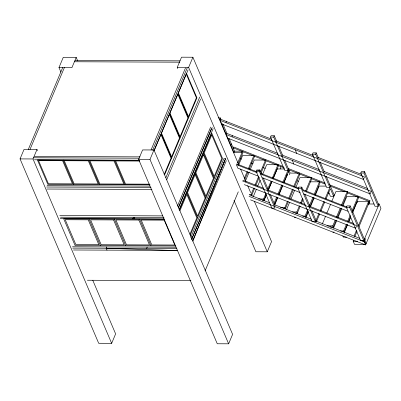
<?xml version="1.0" encoding="UTF-8"?>
<svg xmlns="http://www.w3.org/2000/svg" width="401" height="401" viewBox="0 0 401 401"><rect width="100%" height="100%" fill="white"/><g stroke="black" fill="none" stroke-linecap="round" stroke-linejoin="round"><path stroke-width="0.6" d="M280.129 168.971L280.936 166.656M233.352 148.119L233.743 147.012L283.151 166.5M368.389 204.931L369.948 200.731L329.171 184.645M368.76 204.044L369.948 200.731M192.866 241.186L225.573 158.636L223.883 158.631L190.781 237.467M92.771 280.289L115.623 333.873L111.653 343.336L98.691 343.281L20.05 158.906L24.025 149.443L36.982 149.498L37.473 150.651M60.937 72.18L58.972 67.574L63.248 57.378L76.21 57.428L77.684 60.887M28.215 149.673L62.807 67.293M29.99 149.483L64.416 67.493M111.653 343.336L33.007 158.961L36.982 149.498M76.21 57.428L71.929 67.624L58.972 67.574M138.621 159.387L142.591 149.929L153.959 149.974L232.6 334.349L228.63 343.812L217.262 343.762L138.621 159.387L149.984 159.438L228.63 343.812M177.743 68.536L177.252 67.383L181.533 57.188L192.901 57.238L238.856 164.981M106.997 250.134L106.195 248.254L106.756 246.926M151.047 149.979L185.478 67.985M152.656 150.18L187.247 67.799M149.984 159.438L153.959 149.974M234.024 200.48L255.893 251.758L267.261 251.803L188.62 67.428L192.901 57.238M154.174 150.275L160.876 134.31L171.057 158.179L164.114 174.711M154.24 150.46L188.104 69.814M132.786 218.836L133.343 217.507M134.034 218.841L134.596 217.512M164.605 174.836L196.946 97.819L186.46 73.238M165.854 177.693L199.718 97.042M166.716 179.703L200.58 99.057M146.651 248.419L147.207 247.091M177.432 206.114L210.65 127.007M178.42 207.277L211.392 128.751M178.315 208.049L212.179 127.398M179.057 209.793L213.167 128.566M179.432 210.124L211.753 133.147L222.54 158.435L190.214 235.407M179.954 210.685L186.801 194.385L196.821 217.878L189.974 234.179M218.174 117.894L220.309 117.899L219.743 119.257L233.933 152.52L241.978 152.555M221.999 124.546L222.38 123.643M220.309 117.899L220.811 119.067L220.239 120.42L225.958 122.676L226.44 121.528L271.823 139.292M223.046 124.31L226.856 133.237L226.284 134.596L232.004 136.851L232.515 135.633L277.948 153.418M230.826 145.237L231.392 143.884M191.593 239.312L224.811 160.205M191.678 239.362L225.573 158.636M192.716 240.67L226.339 160.595M233.743 147.012L233.372 147.899L253.096 155.678M233.933 152.52L234.5 151.167L229.207 138.756M237.613 162.951L242.545 151.202L234.5 151.167M238.009 164.36L243.046 152.365L242.545 151.202M238.59 165.127L242.67 155.418L253.923 155.463L254.419 156.631L249.141 169.197M205.066 270.901L238.284 191.798M244.329 178.31L247.206 171.458M248.404 168.6L253.923 155.463M244.826 179.478L247.943 172.054M245.387 181.152L249.221 172.014M250.419 169.157L254.259 160.019L265.512 160.064L266.008 161.232L260.971 173.227M282.815 182.475L287.903 170.35L284.7 170.34L270.51 137.072L271.081 135.718L274.284 135.728L276.73 141.463M259.327 171.352L259.893 169.999L256.69 169.989L256.119 171.342L271.798 208.094L275.001 208.109L259.327 171.352L256.119 171.342L259.893 169.999L261.607 174.014M289.828 174.856L273.718 137.082L274.284 135.728M254.735 188.079L251.617 195.503L251.121 194.335L253.758 188.054M254.956 185.197L258.555 176.63M260.475 172.059L265.512 160.064M255.933 185.222L259.292 177.222M253.262 196.675L256.379 189.252M257.577 186.395L260.214 180.109M262.615 174.4L266.69 164.691L277.943 164.736L278.439 165.904L273.166 178.465M262.174 200.164L264.048 200.174L263.552 199.006L265.953 193.292M267.632 189.297L270.986 181.297M272.189 178.445L277.943 164.736M264.048 200.174L266.449 194.46M268.129 190.46L271.963 181.322M263.793 200.936L266.189 195.222M268.349 190.084L271.948 181.518M273.387 178.089L277.221 168.951L284.65 168.981M274.083 203.267L276.75 196.916M277.963 194.029L281.843 184.786M274.58 204.435L277.492 197.503M278.946 194.039L282.585 185.377M283.798 182.49L288.971 170.164M274.64 205.066L277.758 197.638M278.956 194.781L282.795 185.643M283.993 182.786L287.587 174.219M283.552 208.555L285.427 208.56L284.931 207.397L287.567 201.112M288.77 198.254L292.605 189.117M293.803 186.259L299.321 173.122L290.219 173.087L284.805 160.39M267.261 251.803L271.542 241.613L254.339 201.277M285.427 208.56L288.304 201.708M289.507 198.851L293.342 189.713M294.545 186.856L299.818 174.29L299.321 173.122M286.52 209.668L289.637 202.239M290.835 199.382L294.675 190.244M295.873 187.387L299.953 177.678L311.201 177.723L311.702 178.891L306.424 191.457M318.93 213.462L315.452 221.748L312.244 221.733L298.058 188.47L298.625 187.117L301.828 187.127L303.056 189.994M316.219 152.856L315.652 154.21L329.843 187.478L326.635 187.462L312.444 154.2L313.016 152.841L316.219 152.856L318.424 158.019M315.452 221.748L301.261 188.48L301.828 187.127M295.437 213.157L297.311 213.162L296.815 211.994L299.452 205.713M300.65 202.856L302.57 198.289M305.687 190.861L311.201 177.723M297.311 213.162L300.189 206.309M301.387 203.452L303.066 199.452M308.189 210.996L305.547 217.282L305.051 216.114L307.687 209.828M309.366 205.833L312.965 197.267M314.163 194.41L319.442 181.843L310.063 181.803M309.868 207.001L313.943 197.287M314.905 195.006L319.938 183.011L319.442 181.843M305.968 217.492L308.364 211.778M310.524 206.64L314.123 198.074M315.321 195.217L319.156 186.079L325.968 186.104M320.143 210.575L324.023 201.337M325.236 198.45L330.409 186.124L344.795 191.843M319.667 214.054L316.519 221.563L311.863 210.645M320.88 211.167L324.76 201.929M325.973 199.046L330.334 188.65L333.597 196.3L330.394 196.284L328.529 191.914M333.597 196.3L334.168 194.936L326.249 176.37M322.254 224.109L325.612 216.114M326.81 213.257L330.65 204.119M331.848 201.262L335.928 191.553L347.176 191.598L347.677 192.766L342.399 205.332M330.158 227.021L333.286 227.036L332.785 225.868L335.186 220.154M336.384 217.302L340.223 208.159M341.421 205.307L347.176 191.598M333.286 227.036L336.163 220.179M337.361 217.327L341.201 208.184M333.557 228.099L336.675 220.675M337.873 217.818L341.712 208.68M342.91 205.823L346.75 196.685L357.998 196.731L358.499 197.899L352.499 212.174M350.168 205.919L349.602 207.272L363.787 240.54L364.484 241.237L360.584 240.53L346.394 207.262L346.965 205.908L350.168 205.919L366.188 243.477M364.559 171.648L363.993 173.001L378.178 206.269L374.975 206.259L360.785 172.991L361.356 171.638L364.559 171.648L378.75 204.916M347.226 224.74L344.108 232.169L343.607 231.001L346.489 224.144M347.687 221.292L350.324 215.006M352.003 211.011L357.998 196.731M348.424 221.888L350.584 216.746M344.274 232.525L347.632 224.53M348.83 221.673L350.75 217.101M352.669 212.535L357.226 201.683L368.479 201.728L368.975 202.891L358.9 226.881M354.088 235.999L356.484 230.284M358.404 225.718L368.479 201.728M354.825 236.595L356.985 231.452M364.459 241.297L365.792 244.415L354.539 244.369L353.211 241.247L353.602 240.309M378.053 204.024L379.12 204.029L363.787 240.54L360.584 240.53M379.12 204.029L380.95 208.32L365.587 244.906L364.253 241.783L365.637 238.495M75.087 60.421L180.144 60.847M74.33 61.749L179.788 62.18M177.252 67.383L188.62 67.428M270.51 137.072L273.718 137.082M312.444 154.2L315.652 154.21M34.566 156.445L140.024 156.871M33.584 157.773L139.262 158.205M20.05 158.906L33.007 158.961M34.441 159.783L139.498 160.215M139.052 160.39L37.453 159.979L47.864 184.39L150.079 184.806M139.718 161.037L115.673 160.936L125.538 184.064L149.583 184.164M360.785 172.991L363.993 173.001M47.037 185.688L150.004 186.104M46.681 187.016L151.112 187.442M298.058 188.47L301.261 188.48M46.912 189.026L151.969 189.452M249.247 194.33L251.121 194.335M258.555 198.986L263.552 199.006M368.489 203.989L374.058 204.009M346.394 207.262L349.602 207.272M280.555 207.377L284.931 207.397M292.439 211.979L296.815 211.994M302.549 216.104L305.051 216.114M59.739 215.467L162.706 215.883M294.299 217.237L295.547 217.242M60.471 217.212L164.034 217.633M60.14 218.54L163.964 218.961M164.355 219.232L63.709 218.826L75.092 245.517L175.738 245.928M327.161 225.843L332.785 225.868M340.484 230.986L343.607 231.001M332.855 232.124L334.103 232.129M346.459 237.131L343.331 237.116L342.835 235.953M353.211 241.247L357.747 241.267M72.471 246.785L176.024 247.206M72.676 248.119L176.941 248.545M73.473 249.993L177.628 250.419M87.378 280.254L190.961 280.675M106.195 248.254L177.523 250.605M275.893 140.886L313.131 155.463M317.782 157.287L361.416 174.365M225.958 122.676L364.424 176.886L363.507 179.503L221.773 124.019M282.028 155.017L319.306 169.608M323.968 171.433L367.657 188.535M232.004 136.851L371.221 191.347L370.303 193.969L227.818 138.19M240.279 158.641L241.437 159.092M251.287 162.946L253.021 163.628M262.871 167.483L265.186 168.39M297.141 180.901L298.304 181.352M327.993 192.976L329.156 193.432M236.725 163.914L256.545 171.673M260.625 173.267L298.509 188.099M302.59 189.698L346.89 207.041M257.332 172.811L236.329 164.59L237.858 168.169L258.254 176.154M260.83 174.184L298.75 189.026M302.835 190.625L347.171 207.984M262.334 177.748L300.214 192.58M303.712 193.949L348.003 211.287M242.936 180.159L263.873 188.36M267.943 189.954L305.166 204.525M309.236 206.119L353.436 223.422M242.59 180.986L356.579 225.613L355.662 228.234L244.299 184.635M250.51 199.858L365.587 244.906M220.72 119.272L226.44 121.528M226.796 133.378L232.515 135.633M288.394 168.565L325.096 183.041M254.254 156.134L284.384 168.019M288.409 169.603L298.179 173.458M299.326 173.909L309.096 177.763M311.397 178.671L325.206 184.114M347.677 192.976L369.577 201.613M249.607 194.901L269.397 202.705M274.635 204.771L311.306 219.232M315.381 220.841L359.617 238.289M249.006 196.335L364.253 241.783M357.226 201.683L357.557 202.46M320.133 162.034L324.294 171.783M295.191 149.779L296.72 153.357M292.299 160.455L293.823 164.029M304.765 194.009L310.148 206.63M278.69 146.054L282.605 155.232M286.615 174.821L287.091 175.944M263.322 178.029L268.7 190.65M270.414 194.665L274.976 205.362M240.575 169.011L245.983 181.688M247.703 185.723L250.655 192.635M251.638 194.941L252.129 196.094M178.014 93.358L188.5 117.934M203.437 152.956L214.219 178.244M195.117 172.766L205.903 198.054M169.568 113.473L180.049 138.049M186.801 192.575L197.583 217.863M161.122 133.588L171.603 158.169M114.571 160.29L124.982 184.706M139.658 219.131L151.042 245.828M114.34 219.031L125.729 245.723M88.867 160.184L99.278 184.6M89.027 218.926L100.41 245.623M63.157 160.079L73.573 184.495M169.322 114.195L161.423 133.007L171.603 156.871L179.503 138.059L169.322 114.195M177.768 94.08L169.874 112.892L180.049 136.756L187.949 117.944L177.768 94.08M186.219 73.964L178.32 92.771L188.5 116.641L196.395 97.829L186.219 73.964M195.117 174.575L187.563 192.565L197.583 216.054L205.137 198.069L195.117 174.575M203.437 154.766L195.883 172.756L205.903 196.244L213.457 178.26L203.437 154.766M211.753 134.957L204.199 152.946L214.219 176.435L221.773 158.45L211.753 134.957M62.601 160.721L38.556 160.621L48.421 183.753L72.471 183.848L62.601 160.721M88.31 160.826L64.265 160.726L74.13 183.853L98.175 183.954L88.31 160.826M114.014 160.931L89.969 160.831L99.834 183.959L123.879 184.059L114.014 160.931M88.25 219.818L65.248 219.728L75.869 244.625L98.872 244.72L88.25 219.818M113.563 219.923L90.566 219.828L101.187 244.73L124.185 244.821L113.563 219.923M138.881 220.024L115.884 219.933L126.5 244.831L149.503 244.926L138.881 220.024M164.194 220.129L141.197 220.034L151.819 244.936L174.816 245.026L164.194 220.129"/></g></svg>
